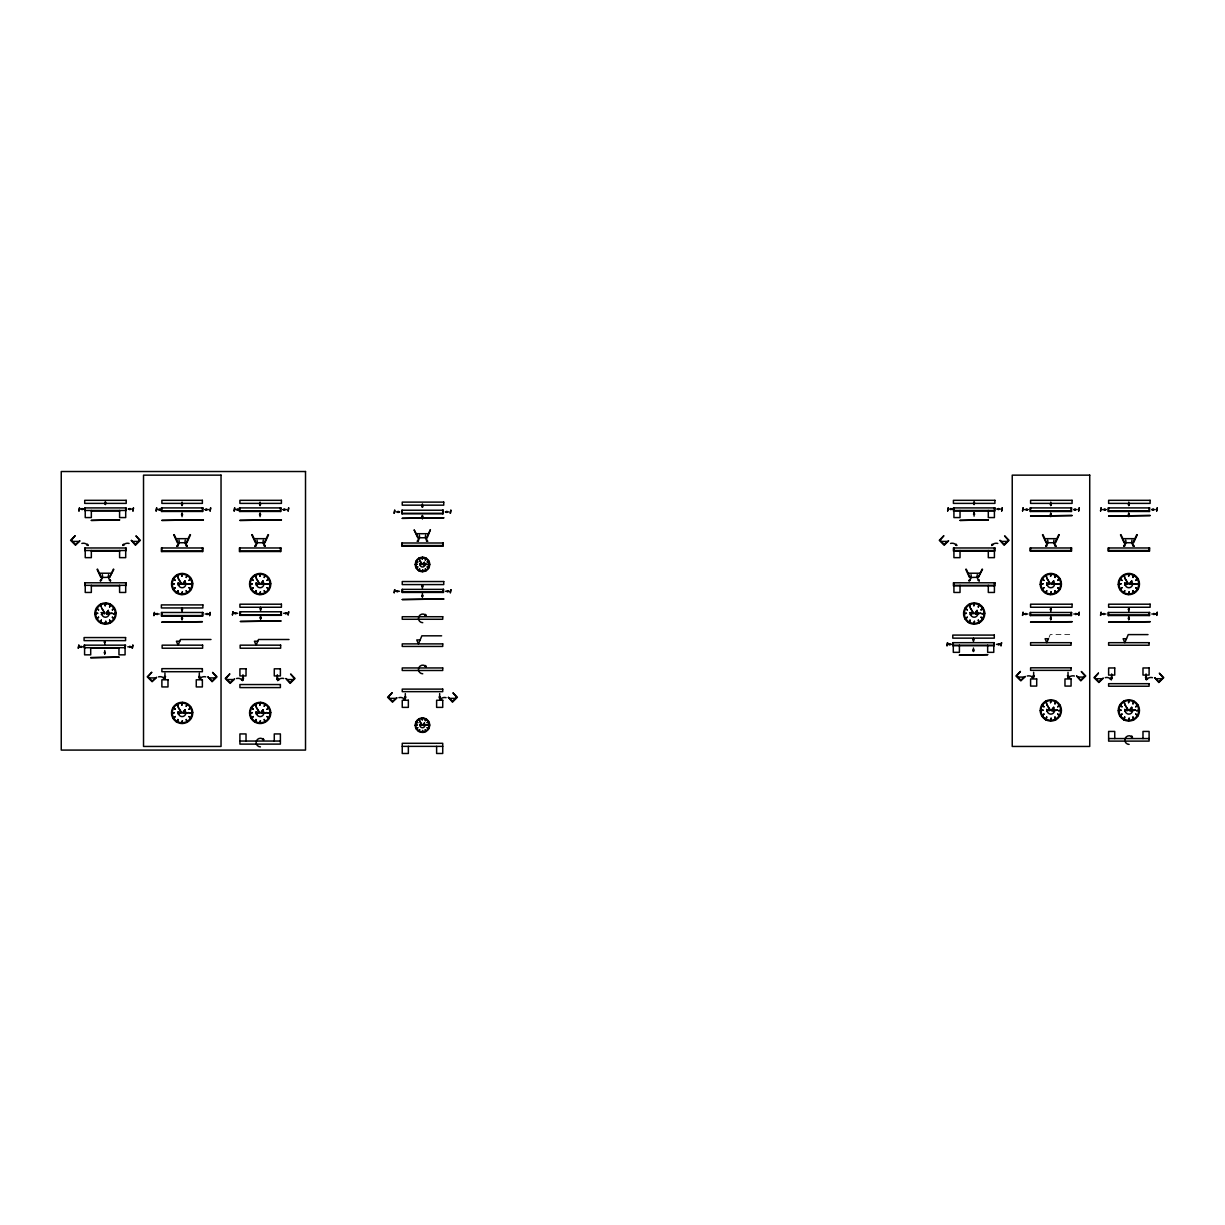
<?xml version="1.0" encoding="UTF-8"?>
<svg xmlns="http://www.w3.org/2000/svg" width="1225" height="1225" viewBox="0 0 1225 1225"><rect width="100%" height="100%" fill="white"/><g stroke="black" fill="none" stroke-linecap="round" stroke-linejoin="round"><path stroke-width="0.75" stroke-dasharray="5 3.75" d="M1049.059 637.352L1050.223 634.596L1069.976 634.596"/><path stroke-width="1.5" d="M129.084 543.425A5.926 5.926 0 0 0 122.944 545.416L123.342 544.237M205.739 676.858A5.926 5.926 0 0 0 199.614 678.849L200.012 677.67M283.771 678.512A5.926 5.926 0 0 0 277.631 680.503L278.029 679.324M446.099 697.668A5.926 5.926 0 0 0 439.959 699.659L440.372 698.48M997.793 543.425A5.926 5.926 0 0 0 991.653 545.416L992.051 544.237M1074.447 676.016A5.926 5.926 0 0 0 1068.307 678.007L1068.705 676.828M1152.48 677.67A5.926 5.926 0 0 0 1146.34 679.645L1146.738 678.466M101.522 580.405L100.343 580.803L100.787 579.609M178.192 545.86L177.012 546.258L177.457 545.064M256.209 545.86L255.03 546.258L255.474 545.064M418.552 540.883L417.373 541.282L417.817 540.087M970.231 580.405L969.052 580.803L969.496 579.609M1046.9 545.86L1045.721 546.258L1046.165 545.064M1124.918 545.86L1123.738 546.258L1124.182 545.064M104.799 502.939L105.381 504.47L105.978 502.939M104.171 642.436L104.753 640.905L105.335 642.436M104.171 652.389L104.753 653.92L105.335 652.389M181.468 503.996L182.05 505.512L182.632 503.996M181.468 514.791L182.05 513.26L182.632 514.791M181.468 609.667L182.05 608.151L182.632 609.667M181.468 618.15L182.05 619.682L182.632 618.15M164.364 676.476L164.946 677.992L165.528 676.476M259.486 503.996L260.083 505.512L260.665 503.996M259.486 514.791L260.083 513.26L260.665 514.791M198.726 676.476L199.308 677.992L199.905 676.476M260.006 608.978L260.588 607.447L261.17 608.978M260.006 617.446L260.588 618.977L261.17 617.446M242.382 678.114L242.963 679.645L243.561 678.114M276.758 678.114L277.34 679.645L277.922 678.114M421.829 505.772L422.411 507.303L422.993 505.772M421.829 517.103L422.411 515.572L422.993 517.103M421.829 586.637L422.411 585.106L422.993 586.637M421.829 595.457L422.411 596.988L422.993 595.457M404.725 696.918L405.307 698.449L405.888 696.918M439.086 696.918L439.668 698.449L440.265 696.918M973.507 502.939L974.089 504.47L974.671 502.939M973.507 514.27L974.089 512.754L974.671 514.27M972.864 639.955L973.462 638.424L974.043 639.955M972.864 649.908L973.462 651.44L974.043 649.908M1050.177 503.996L1050.759 505.512L1051.341 503.996M1050.177 514.791L1050.759 513.26L1051.341 514.791M1050.177 609.667L1050.759 608.151L1051.341 609.667M1050.177 618.15L1050.759 619.682L1051.341 618.15M1033.058 675.618L1033.655 677.149L1034.237 675.618M1128.194 503.996L1128.776 505.512L1129.373 503.996M1128.194 514.791L1128.776 513.26L1129.373 514.791M1067.434 675.618L1068.016 677.149L1068.598 675.618M1128.194 609.667L1128.776 608.151L1129.373 609.667M1128.194 618.15L1128.776 619.682L1129.373 618.15M1111.09 677.272L1111.672 678.788L1112.254 677.272M1145.452 677.272L1146.049 678.788L1146.631 677.272M178.13 645.024L180.488 639.496L210.991 639.496M256.163 645.024L258.521 639.496L289.008 639.496M97.081 569.38L100.833 577.496L109.637 577.281L113.374 569.166M113.848 569.38L109.637 577.281M190.043 534.621L186.307 542.736L177.947 542.736L174.21 534.621M186.767 542.951L190.503 534.835M268.076 534.621L264.324 542.736L255.979 542.736L252.243 534.621M264.784 542.951L268.535 534.835M427.127 537.974L430.404 529.644L426.667 537.76L418.307 537.76L414.111 529.858L417.847 537.974M965.79 569.38L969.526 577.496L978.346 577.281L982.082 569.166M982.542 569.38L978.346 577.281M1058.752 534.621L1055.016 542.736L1046.655 542.736L1042.919 534.621M1055.475 542.951L1059.212 534.835M1136.769 534.621L1133.033 542.736L1124.688 542.736L1120.936 534.621M1133.493 542.951L1137.244 534.835M101.292 614.506L101.767 613.541A3.69 3.69 0 0 0 106.713 617.017A3.69 3.69 0 0 0 108.321 611.183M177.962 584.999L178.437 584.049A3.69 3.69 0 0 0 183.383 587.525A3.69 3.69 0 0 0 184.975 581.691M177.962 713.884L178.437 712.919A3.69 3.69 0 0 0 183.383 716.395A3.69 3.69 0 0 0 184.975 710.561M255.979 584.999L256.454 584.049A3.69 3.69 0 0 0 261.4 587.525A3.69 3.69 0 0 0 263.007 581.691M255.979 713.884L256.454 712.919A3.69 3.69 0 0 0 261.4 716.395A3.69 3.69 0 0 0 263.007 710.561M419.654 564.71L419.991 564.051A2.542 2.542 0 0 0 423.146 566.899A2.542 2.542 0 0 0 424.447 562.842M419.624 725.43L419.945 724.787A2.542 2.542 0 0 0 423.115 727.635A2.542 2.542 0 0 0 424.417 723.577M970.001 614.506L970.476 613.541A3.69 3.69 0 0 0 975.422 617.017A3.69 3.69 0 0 0 977.014 611.183M1046.671 584.999L1047.13 584.049A3.69 3.69 0 0 0 1052.091 587.525A3.69 3.69 0 0 0 1053.684 581.691M1046.671 711.388L1047.13 710.439A3.69 3.69 0 0 0 1052.091 713.915A3.69 3.69 0 0 0 1053.684 708.081M1124.688 584.999L1125.162 584.049A3.69 3.69 0 0 0 1130.108 587.525A3.69 3.69 0 0 0 1131.716 581.691M1124.688 711.388L1125.162 710.439A3.69 3.69 0 0 0 1130.108 713.915A3.69 3.69 0 0 0 1131.716 708.081M81.983 509.661L83.514 509.079L81.983 508.498M129.957 509.661L128.426 509.079L129.957 508.498M159.219 510.182L160.735 509.585L159.219 509.003M206.627 510.182L205.096 509.585L206.627 509.003M237.237 510.182L238.768 509.585L237.237 509.003M284.644 510.182L283.113 509.585L284.644 509.003M398.002 512.494L399.518 511.912L398.002 511.315M157.275 614.582L155.759 614.001L157.275 613.419M81.279 647.428L79.748 646.831L81.279 646.249M446.972 512.494L445.456 511.912L446.972 511.315M206.979 614.582L208.51 614.001L206.979 613.419M129.682 647.428L131.198 646.831L129.682 646.249M235.812 613.893L234.281 613.296L235.812 612.714M285.517 613.893L287.033 613.296L285.517 612.714M397.635 591.874L396.119 591.292L397.635 590.71M447.339 591.905L448.871 591.308L447.339 590.726M950.692 509.661L952.223 509.079L950.692 508.498M998.666 509.661L997.135 509.079L998.666 508.498M1026.336 510.182L1027.867 509.585L1026.336 509.003M1075.32 510.182L1073.804 509.585L1075.32 509.003M1104.368 510.182L1105.899 509.585L1104.368 509.003M1153.353 510.182L1151.822 509.585L1153.353 509.003M1025.983 614.582L1024.452 614.001L1025.983 613.419M949.987 644.947L948.456 644.35L949.987 643.768M1075.688 614.582L1077.204 614.001L1075.688 613.419M998.375 644.947L999.906 644.35L998.375 643.768M1104.016 614.582L1102.485 614.001L1104.016 613.419M1153.705 614.582L1155.236 614.001L1153.705 613.419M122.944 545.416L124.138 544.972M199.614 678.849L200.808 678.405M277.631 680.503L278.825 680.059M439.959 699.659L441.168 699.215M991.653 545.416L992.847 544.972M1068.307 678.007L1069.517 677.563M1146.34 679.645L1147.534 679.201M80.1 509.079L83.514 509.079M128.426 509.079L131.841 509.079M948.808 509.079L952.223 509.079M997.135 509.079L1000.549 509.079M157.336 509.585L160.735 509.585M205.096 509.585L208.51 509.585M235.353 509.585L238.768 509.585M283.113 509.585L286.528 509.585M1024.452 509.585L1027.867 509.585M1073.804 509.585L1077.204 509.585M1102.485 509.585L1105.899 509.585M1151.822 509.585L1155.236 509.585M85.229 510.458L125.7 510.458M953.923 510.458L994.409 510.458M85.229 510.963L84.709 507.916L126.206 507.916L125.7 510.963M91.339 510.963L119.591 510.963M161.884 510.963L202.37 510.963M239.916 510.963L280.387 510.963M1030.592 510.963L1071.079 510.963M1108.625 510.963L1149.096 510.963M396.119 511.912L399.518 511.912M445.456 511.912L448.871 511.912M402.244 513.29L442.73 513.29M416.439 533.702L428.536 533.702M176.078 538.678L188.175 538.678M254.111 538.678L266.192 538.678M1044.787 538.678L1056.884 538.678M1122.804 538.678L1134.901 538.678M72.413 541.435L78.568 541.435M132.361 541.435L138.517 541.435M941.122 541.435L947.262 541.435M1001.07 541.435L1007.226 541.435M402.244 545.538L442.73 545.538M85.229 550.515L125.7 550.515M953.923 550.515L994.409 550.515M1030.592 550.515L1071.079 550.515M1108.625 550.515L1149.096 550.515M85.229 551.02L84.709 547.973L126.206 547.973L125.7 551.02M91.339 551.02L119.591 551.02M161.884 551.02L202.37 551.02M239.916 551.02L280.387 551.02M99.424 573.223L111.506 573.223M968.118 573.223L980.214 573.223M85.229 585.336L125.7 585.336M953.923 585.336L994.409 585.336M85.229 585.841L84.709 582.794L126.206 582.794L125.7 585.841M91.339 585.841L119.591 585.841M396.119 591.292L399.518 591.292M445.456 591.308L448.871 591.308M402.535 591.92L443.021 591.92M234.281 613.296L237.696 613.296M283.633 613.296L287.033 613.296M155.759 614.001L159.158 614.001M205.096 614.001L208.51 614.001M1024.452 614.001L1027.867 614.001M1073.804 614.001L1077.204 614.001M1102.485 614.001L1105.899 614.001M1151.822 614.001L1155.236 614.001M240.422 614.843L280.908 614.843M1030.592 615.027L1071.079 615.027M1108.625 615.027L1149.096 615.027M161.884 615.547L202.37 615.547M1148.009 634.596L1128.24 634.596L1124.81 642.681L1123.126 638.73L1126.495 638.73M441.628 635.821L421.875 635.821L418.445 643.891L416.76 639.94L420.114 639.94M179.753 641.211L176.4 641.211L178.084 645.162M257.786 641.211L254.417 641.211L256.102 645.162M948.456 644.35L951.871 644.35M996.492 644.35L999.906 644.35M953.295 645.223L993.766 645.223M79.748 646.831L83.162 646.831M127.783 646.831L131.198 646.831M84.586 647.703L125.073 647.703M84.586 648.209L84.081 645.162L125.578 645.162L125.073 648.209M90.696 648.209L118.963 648.209M1017.776 677.073L1023.932 677.073M1077.74 677.073L1083.895 677.073M149.067 677.93L155.223 677.93M209.031 677.93L215.187 677.93M1095.808 678.727L1101.964 678.727M1155.757 678.727L1161.912 678.727M227.1 679.569L233.255 679.569M287.048 679.569L293.204 679.569M389.428 698.372L395.583 698.372M449.391 698.372L455.547 698.372M1108.625 738.568L1149.096 738.568M239.916 741.048L280.387 741.048M402.244 746.362L442.73 746.362M1131.18 736.914L1132.421 737.251L1131.915 736.118M424.815 615.195L426.055 615.532L425.55 614.399M424.815 666.293L426.055 666.63L425.55 665.497M262.487 739.395L263.712 739.732L263.207 738.598M1132.773 545.86L1133.952 546.258A5.926 5.926 0 0 1 1131.961 540.118M1054.756 545.86L1055.935 546.258A5.926 5.926 0 0 1 1053.944 540.118M978.086 580.405L979.265 580.803A5.926 5.926 0 0 1 977.274 574.663M426.407 540.883L427.586 541.282A5.926 5.926 0 0 1 425.596 535.141M264.064 545.86L265.243 546.258A5.926 5.926 0 0 1 263.268 540.118M186.047 545.86L187.226 546.258A5.926 5.926 0 0 1 185.235 540.118M109.377 580.405L110.556 580.803A5.926 5.926 0 0 1 108.566 574.663M955.485 544.972L956.694 545.416L956.296 544.237M1110.187 679.201L1111.381 679.645L1110.983 678.466M1032.154 677.563L1033.349 678.007L1032.951 676.828M86.791 544.972L87.986 545.416L87.588 544.237M403.806 699.215L405.016 699.659L404.602 698.48M241.478 680.059L242.672 680.503L242.274 679.324M163.446 678.405L164.655 678.849L164.257 677.67M1120.477 534.835L1124.213 542.951M1125.162 584.049L1125.622 585.045M1125.162 710.439L1125.622 711.434M1042.46 534.835L1046.196 542.951M1047.13 584.049L1047.589 585.045M1047.13 710.439L1047.589 711.434M966.249 569.166L969.986 577.281M970.476 613.541L970.935 614.537M251.768 534.835L255.52 542.951M256.454 584.049L256.913 585.045M256.454 712.919L256.913 713.915M173.751 534.835L177.487 542.951M178.437 584.049L178.896 585.045M178.437 712.919L178.896 713.915M97.541 569.166L101.292 577.281M101.767 613.541L102.226 614.537M1133.508 545.064L1133.952 546.258M1055.491 545.064L1055.935 546.258M978.821 579.609L979.265 580.803M427.142 540.087L427.586 541.282M264.799 545.064L265.243 546.258M186.782 545.064L187.226 546.258M110.112 579.609L110.556 580.803M1149.096 507.916L1149.096 511.468M1149.096 547.973L1149.096 551.02M1149.096 612.485L1149.096 615.547M1146.049 673.934L1146.049 678.788M1142.986 738.568L1142.986 731.432L1149.096 731.432L1149.096 741.11L1108.625 741.11L1108.625 731.432L1114.735 731.432L1114.735 738.568M1128.776 502.112L1128.776 505.512M1128.776 513.26L1128.776 516.674M1128.776 608.151L1128.776 611.551M1128.776 616.267L1128.776 619.682M1111.672 673.934L1111.672 678.788M1108.625 507.916L1108.625 511.468M1108.625 547.973L1108.625 551.02M1108.625 612.485L1108.625 615.547M1071.079 507.916L1071.079 511.468M1071.079 547.973L1071.079 551.02M1071.079 612.485L1071.079 615.547M1068.016 672.28L1068.016 677.149M1050.759 502.112L1050.759 505.512M1050.759 513.26L1050.759 516.674M1050.759 608.151L1050.759 611.551M1050.759 616.267L1050.759 619.682M1033.655 672.28L1033.655 677.149M1030.592 507.916L1030.592 511.468M1030.592 547.973L1030.592 551.02M1030.592 612.485L1030.592 615.547M994.409 507.916L994.409 517.578L988.299 517.578L988.299 510.458M994.409 547.973L994.409 557.651L988.299 557.651L988.299 550.515M994.409 582.794L994.409 592.456L988.299 592.456L988.299 585.336M993.766 642.681L993.766 652.343L987.656 652.343L987.656 645.223M974.089 501.056L974.089 504.47M974.089 512.754L974.089 516.154M973.462 638.424L973.462 641.839M973.462 648.025L973.462 651.44M960.033 510.458L960.033 517.578L953.923 517.578L953.923 507.916M960.033 550.515L960.033 557.651L953.923 557.651L953.923 547.973M960.033 585.336L960.033 592.456L953.923 592.456L953.923 582.794M959.405 645.223L959.405 652.343L953.295 652.343L953.295 642.681M443.021 589.378L443.021 592.441M442.73 510.228L442.73 513.796M442.73 542.997L442.73 546.044M439.668 693.58L439.668 698.449M436.621 746.362L436.621 753.482L442.73 753.482L442.73 743.299L402.244 743.299L402.244 753.482L408.354 753.482L408.354 746.362M422.411 503.888L422.411 507.303M422.411 515.572L422.411 518.987M422.411 585.106L422.411 588.521M422.411 593.574L422.411 596.988M405.307 693.58L405.307 698.449M402.535 589.378L402.535 592.441M402.244 510.228L402.244 513.796M402.244 542.997L402.244 546.044M280.908 611.78L280.908 615.348M280.387 507.916L280.387 511.468M280.387 547.973L280.387 551.541M277.34 674.776L277.34 679.645M274.278 741.048L274.278 733.928L280.387 733.928L280.387 744.111L239.916 744.111L239.916 733.928L246.026 733.928L246.026 741.048M260.588 607.447L260.588 610.862M260.588 615.562L260.588 618.977M260.083 502.112L260.083 505.512M260.083 513.26L260.083 516.674M242.963 674.776L242.963 679.645M240.422 611.78L240.422 615.348M239.916 507.916L239.916 511.468M239.916 547.973L239.916 551.541M202.37 507.916L202.37 511.468M202.37 547.973L202.37 551.541M202.37 612.485L202.37 616.053M199.308 673.138L199.308 677.992M182.05 502.112L182.05 505.512M182.05 513.26L182.05 516.674M182.05 608.151L182.05 611.551M182.05 616.267L182.05 619.682M164.946 673.138L164.946 677.992M161.884 507.916L161.884 511.468M161.884 547.973L161.884 551.541M161.884 612.485L161.884 616.053M125.7 507.916L125.7 517.578L119.591 517.578L119.591 510.458M125.7 547.973L125.7 557.651L119.591 557.651L119.591 550.515M125.7 582.794L125.7 592.456L119.591 592.456L119.591 585.336M125.073 645.162L125.073 654.839L118.963 654.839L118.963 647.703M105.381 501.056L105.381 504.47M104.753 640.905L104.753 644.319M104.753 650.506L104.753 653.92M91.339 510.458L91.339 517.578L85.229 517.578L85.229 507.916M91.339 550.515L91.339 557.651L85.229 557.651L85.229 547.973M91.339 585.336L91.339 592.456L85.229 592.456L85.229 582.794M90.696 647.703L90.696 654.839L84.586 654.839L84.586 645.162M236.532 678.512A5.926 5.926 0 0 1 242.672 680.503M158.515 676.858A5.926 5.926 0 0 1 164.655 678.849M260.42 746.882A4.318 4.318 0 0 1 256.53 740.757A4.318 4.318 0 0 1 263.712 739.732M257.02 540.118A5.926 5.926 0 0 1 255.03 546.258M178.988 540.118A5.926 5.926 0 0 1 177.012 546.258M971.027 574.663A5.926 5.926 0 0 1 969.052 580.803M950.554 543.425A5.926 5.926 0 0 1 956.694 545.416M1027.224 676.016A5.926 5.926 0 0 1 1033.349 678.007M1047.697 540.118A5.926 5.926 0 0 1 1045.721 546.258M1129.113 744.402A4.318 4.318 0 0 1 1125.239 738.262A4.318 4.318 0 0 1 1132.421 737.251M1105.241 677.67A5.926 5.926 0 0 1 1111.381 679.645M1125.729 540.118A5.926 5.926 0 0 1 1123.738 546.258M81.845 543.425A5.926 5.926 0 0 1 87.986 545.416M102.333 574.663A5.926 5.926 0 0 1 100.343 580.803M398.875 697.668A5.926 5.926 0 0 1 405.016 699.659M422.748 673.781A4.318 4.318 0 0 1 418.873 667.64A4.318 4.318 0 0 1 426.055 666.63M422.748 622.683A4.318 4.318 0 0 1 418.873 616.543A4.318 4.318 0 0 1 426.055 615.532M419.348 535.141A5.926 5.926 0 0 1 417.373 541.282M101.307 612.592L104.416 613.664L101.307 612.592M177.977 583.1L181.07 584.157L177.977 583.1M177.977 711.97L181.07 713.042L177.977 711.97M255.994 583.1L259.103 584.157L255.994 583.1M255.994 711.97L259.103 713.042L255.994 711.97M419.639 563.806C426.713 567.481 415.045 555.093 421.921 564.021L419.639 563.806M419.608 724.526L421.737 725.261L419.608 724.526M970.016 612.592L973.109 613.664L970.016 612.592M1046.686 583.1L1049.779 584.157L1046.686 583.1M1046.686 709.489L1049.779 710.546L1046.686 709.489M1124.703 583.1L1127.812 584.157L1124.703 583.1M1124.703 709.489L1127.812 710.546L1124.703 709.489M1048.462 638.73L1046.793 642.681L1045.109 638.73L1048.462 638.73M96.561 608.09L98.582 609.897L96.561 608.09M101.323 620.141L100.481 622.713L101.323 620.141M110.434 604.369L109.592 606.942L110.434 604.369M112.348 617.201L114.354 619.008L112.348 617.201M173.23 578.583L175.252 580.405L173.23 578.583M177.992 590.649L177.15 593.222L177.992 590.649M187.103 574.877L186.261 577.45L187.103 574.877M189.002 587.694L191.023 589.501L189.002 587.694M173.23 707.468L175.252 709.275L173.23 707.468M251.263 578.583L253.269 580.405L251.263 578.583M177.992 719.519L177.15 722.092L177.992 719.519M187.103 703.747L186.261 706.32L187.103 703.747M256.025 590.649L255.183 593.222L256.025 590.649M265.136 574.877L264.278 577.45L265.136 574.877M189.002 716.579L191.023 718.386L189.002 716.579M267.035 587.694L269.056 589.501L267.035 587.694M251.263 707.468L253.269 709.275L251.263 707.468M256.025 719.519L255.183 722.092L256.025 719.519M265.136 703.747L264.278 706.32L265.136 703.747M267.035 716.579L269.056 718.386L267.035 716.579M416.393 560.713L417.771 561.953L416.393 560.713M419.654 568.982L419.072 570.743L419.654 568.982M425.902 558.156L425.32 559.932L425.902 558.156M427.203 566.961L428.582 568.201L427.203 566.961M416.362 721.433L417.74 722.673L416.362 721.433M419.624 729.702L419.042 731.478L419.624 729.702M425.871 718.891L425.289 720.652L425.871 718.891M427.173 727.681L428.551 728.921L427.173 727.681M965.269 608.09L967.291 609.897L965.269 608.09M970.032 620.141L969.189 622.713L970.032 620.141M979.143 604.369L978.3 606.942L979.143 604.369M981.041 617.201L983.062 619.008L981.041 617.201M1041.939 578.583L1043.96 580.405L1041.939 578.583M1046.701 590.649L1045.859 593.222L1046.701 590.649M1055.812 574.877L1054.97 577.45L1055.812 574.877M1057.711 587.694L1059.732 589.501L1057.711 587.694M1041.939 704.987L1043.96 706.794L1041.939 704.987M1119.956 578.583L1121.977 580.405L1119.956 578.583M1046.701 717.038L1045.859 719.611L1046.701 717.038M1055.812 701.267L1054.97 703.839L1055.812 701.267M1124.718 590.649L1123.876 593.222L1124.718 590.649M1133.829 574.877L1132.987 577.45L1133.829 574.877M1057.711 714.083L1059.732 715.89L1057.711 714.083M1135.743 587.694L1137.749 589.501L1135.743 587.694M1119.956 704.987L1121.977 706.794L1119.956 704.987M1124.718 717.038L1123.876 719.611L1124.718 717.038M1133.829 701.267L1132.987 703.839L1133.829 701.267M1135.743 714.083L1137.749 715.89L1135.743 714.083M75.016 535.876L70.575 540.317L75.491 545.232L79.931 540.792L75.491 544.513L71.295 540.317L75.016 535.876M131.351 540.424L135.439 545.232L140.354 540.317L135.914 535.876L139.635 540.317L135.439 544.513L131.351 540.424M151.686 672.372L147.23 676.812L152.145 681.728L156.601 677.287L152.145 681.008L147.949 676.812L151.686 672.372M208.02 676.92L212.109 681.728L217.024 676.812L212.568 672.372L216.304 676.812L212.109 681.008L208.02 676.92M229.703 674.01L225.262 678.466L230.177 683.366L234.618 678.926L230.177 682.647L225.982 678.466L229.703 674.01M286.038 678.573L290.126 683.366L295.041 678.466L290.601 674.01L294.322 678.466L290.126 682.647L286.038 678.573M392.046 692.814L387.59 697.255L392.505 702.17L396.961 697.729L392.505 701.45L388.31 697.255L392.046 692.814M448.381 697.362L452.469 702.17L457.384 697.255L452.928 692.814L456.665 697.255L452.469 701.45L448.381 697.362M943.725 535.876L939.284 540.317L944.184 545.232L948.64 540.792L944.184 544.513L940.004 540.317L943.725 535.876M1000.059 540.424L1004.148 545.232L1009.063 540.317L1004.607 535.876L1008.343 540.317L1004.148 544.513L1000.059 540.424M1020.394 671.514L1015.938 675.955L1020.854 680.87L1025.31 676.43L1020.854 680.151L1016.658 675.955L1020.394 671.514M1076.729 676.062L1080.818 680.87L1085.733 675.955L1081.277 671.514L1085.013 675.955L1080.818 680.151L1076.729 676.062M1098.412 673.168L1093.971 677.609L1098.886 682.524L1103.327 678.083L1098.886 681.804L1094.691 677.609L1098.412 673.168M1154.746 677.716L1158.835 682.524L1163.75 677.609L1159.309 673.168L1163.03 677.609L1158.835 681.804L1154.746 677.716M108.336 610.402L106.391 613.036L108.336 610.402M185.006 580.91L183.061 583.544L185.006 580.91M263.023 580.91L261.078 583.544L263.023 580.91M185.006 709.78L183.061 712.414L185.006 709.78M263.023 709.78L261.078 712.414L263.023 709.78M424.462 562.306L423.13 564.112L424.462 562.306M424.432 723.026L423.1 724.832L424.432 723.026M977.045 610.402L975.1 613.036L977.045 610.402M1053.714 580.91L1051.77 583.544L1053.714 580.91M1131.732 580.91L1129.787 583.544L1131.732 580.91M1053.714 707.3L1051.77 709.933L1053.714 707.3M1131.732 707.3L1129.787 709.933L1131.732 707.3M101.644 608.013L104.63 612.913L101.644 608.013M178.299 578.522L181.3 583.422L178.299 578.522M256.331 578.522L259.333 583.422L256.331 578.522M178.299 707.392L181.3 712.292L178.299 707.392M256.331 707.392L259.333 712.292L256.331 707.392M419.838 721.387L421.89 724.756L419.838 721.387M970.338 608.013L973.339 612.913L970.338 608.013M1047.007 578.522L1050.009 583.422L1047.007 578.522M1125.025 578.522L1128.026 583.422L1125.025 578.522M1047.007 704.911L1050.009 709.811L1047.007 704.911M1125.025 704.911L1128.026 709.811L1125.025 704.911M100.481 604.369L101.323 606.942L100.481 604.369M98.582 617.201L96.561 619.008L98.582 617.201M114.354 608.09L112.348 609.897L114.354 608.09M177.15 574.877L177.992 577.45L177.15 574.877M109.592 620.141L110.434 622.713L109.592 620.141M175.252 587.694L173.23 589.501L175.252 587.694M191.023 578.583L189.002 580.405L191.023 578.583M186.261 590.649L187.103 593.222L186.261 590.649M255.183 574.877L256.025 577.45L255.183 574.877M253.269 587.694L251.263 589.501L253.269 587.694M269.056 578.583L267.035 580.405L269.056 578.583M264.278 590.649L265.136 593.222L264.278 590.649M419.072 558.156L419.654 559.932L419.072 558.156M177.15 703.747L177.992 706.32L177.15 703.747M417.771 566.961L416.393 568.201L417.771 566.961M428.582 560.713L427.203 561.953L428.582 560.713M425.32 568.982L425.902 570.743L425.32 568.982M175.252 716.579L173.23 718.386L175.252 716.579M191.023 707.468L189.002 709.275L191.023 707.468M186.261 719.519L187.103 722.092L186.261 719.519M255.183 703.747L256.025 706.32L255.183 703.747M253.269 716.579L251.263 718.386L253.269 716.579M269.056 707.468L267.035 709.275L269.056 707.468M264.278 719.519L265.136 722.092L264.278 719.519M419.042 718.891L419.624 720.652L419.042 718.891M417.74 727.681L416.362 728.921L417.74 727.681M428.551 721.433L427.173 722.673L428.551 721.433M425.289 729.702L425.871 731.478L425.289 729.702M969.189 604.369L970.032 606.942L969.189 604.369M967.291 617.201L965.269 619.008L967.291 617.201M983.062 608.09L981.041 609.897L983.062 608.09M1045.859 574.877L1046.701 577.45L1045.859 574.877M978.3 620.141L979.143 622.713L978.3 620.141M1043.96 587.694L1041.939 589.501L1043.96 587.694M1059.732 578.583L1057.711 580.405L1059.732 578.583M1054.97 590.649L1055.812 593.222L1054.97 590.649M1123.876 574.877L1124.718 577.45L1123.876 574.877M1121.977 587.694L1119.956 589.501L1121.977 587.694M1137.749 578.583L1135.743 580.405L1137.749 578.583M1132.987 590.649L1133.829 593.222L1132.987 590.649M1045.859 701.267L1046.701 703.839L1045.859 701.267M1043.96 714.083L1041.939 715.89L1043.96 714.083M1059.732 704.987L1057.711 706.794L1059.732 704.987M1054.97 717.038L1055.812 719.611L1054.97 717.038M1123.876 701.267L1124.718 703.839L1123.876 701.267M1121.977 714.083L1119.956 715.89L1121.977 714.083M1137.749 704.987L1135.743 706.794L1137.749 704.987M1132.987 717.038L1133.829 719.611L1132.987 717.038M305.515 471.518L61.25 471.518L61.25 750.083L305.515 750.083L305.515 471.518M221.036 475.147L143.524 475.147L143.524 746.454L221.036 746.454L221.036 475.147M1089.729 475.147L1012.233 475.147L1012.233 746.454L1089.729 746.454L1089.729 475.147M126.206 500.321L84.709 500.321L84.709 503.383L126.206 503.383L126.206 500.321M202.37 500.321L161.884 500.321L161.884 503.383L202.37 503.383L202.37 500.321M281.413 500.321L239.916 500.321L239.916 503.383L281.413 503.383L281.413 500.321M994.914 500.321L953.418 500.321L953.418 503.383L994.914 503.383L994.914 500.321M1072.089 500.321L1030.592 500.321L1030.592 503.383L1072.089 503.383L1072.089 500.321M1150.122 500.321L1108.625 500.321L1108.625 503.383L1150.122 503.383L1150.122 500.321M443.741 502.112L402.244 502.112L402.244 505.159L443.741 505.159L443.741 502.112M79.472 507.916L78.967 510.963L79.472 507.916M133.464 507.916L132.958 510.963L133.464 507.916M156.647 507.916L156.142 510.963L156.647 507.916M202.875 507.916L161.378 507.916L161.378 511.468L202.875 511.453L202.875 507.916M210.639 507.916L210.133 510.963L210.639 507.916M234.664 507.916L234.159 510.963L234.664 507.916M280.908 507.916L239.411 507.916L239.411 511.468L280.908 511.453L280.908 507.916M288.671 507.916L288.151 510.963L288.671 507.916M948.181 507.916L947.66 510.963L948.181 507.916M994.914 507.916L953.418 507.916L953.418 510.963L994.914 510.963L994.914 507.916M1002.173 507.916L1001.667 510.963L1002.173 507.916M1023.059 507.916L1022.553 510.963L1023.059 507.916M1071.584 507.916L1030.087 507.916L1030.087 511.468L1071.584 511.468L1071.584 507.916M1079.194 507.916L1078.689 510.963L1079.194 507.916M1101.076 507.916L1100.571 510.963L1101.076 507.916M1149.601 507.916L1108.104 507.916L1108.104 511.468L1149.601 511.468L1149.601 507.916M1157.227 507.916L1156.706 510.963L1157.227 507.916M394.71 510.228L394.205 513.29L394.71 510.228M443.236 510.228L401.739 510.228L401.739 513.796L443.236 513.796L443.236 510.228M450.846 510.228L450.341 513.29L450.846 510.228M1072.089 515.526L1030.592 516.031L1072.089 515.526M1150.122 515.526L1108.625 516.031L1150.122 515.526M443.741 517.838L402.244 518.343L443.741 517.838M119.591 519.905L91.339 520.411L119.591 519.905M203.381 519.905L161.884 520.411L203.381 519.905M281.413 519.905L239.916 520.411L281.413 519.905M988.299 519.905L960.033 520.411L988.299 519.905M443.236 542.997L401.739 542.997L401.739 546.044L443.236 546.044L443.236 542.997M202.875 547.973L161.378 547.973L161.378 551.541L202.875 551.51L202.875 547.973M280.908 547.973L239.411 547.973L239.411 551.541L280.908 551.51L280.908 547.973M994.914 547.973L953.418 547.973L953.418 551.02L994.914 551.02L994.914 547.973M1071.584 547.973L1030.087 547.973L1030.087 551.02L1071.584 551.02L1071.584 547.973M1149.601 547.973L1108.104 547.973L1108.104 551.02L1149.601 551.02L1149.601 547.973M422.686 557.298L422.303 559.121L422.686 557.298M417.158 564.266L415.336 564.648L417.158 564.266M427.096 564.266L423.176 564.648L427.096 564.266M429.638 564.266L427.831 564.648L429.638 564.266M422.686 569.793L422.303 571.616L422.686 569.793M182.403 573.606L181.851 576.271L182.403 573.606M260.435 573.606L259.868 576.271L260.435 573.606M1051.111 573.606L1050.56 576.271L1051.111 573.606M1129.144 573.606L1128.577 576.271L1129.144 573.606M443.741 581.538L402.244 581.538L402.244 584.585L443.741 584.585L443.741 581.538M994.914 582.794L953.418 582.794L953.418 585.841L994.914 585.841L994.914 582.794M174.348 583.774L171.699 584.325L174.348 583.774M188.849 583.774L183.137 584.325L188.849 583.774M192.57 583.774L189.906 584.325L192.57 583.774M252.365 583.774L249.716 584.325L252.365 583.774M266.866 583.774L261.155 584.325L266.866 583.774M270.587 583.774L267.938 584.325L270.587 583.774M1043.057 583.774L1040.393 584.325L1043.057 583.774M1057.558 583.774L1051.831 584.325L1057.558 583.774M1061.263 583.774L1058.614 584.325L1061.263 583.774M1121.074 583.774L1118.425 584.325L1121.074 583.774M1135.575 583.774L1129.863 584.325L1135.575 583.774M1139.296 583.774L1136.647 584.325L1139.296 583.774M443.527 589.378L402.03 589.378L402.03 592.441L443.527 592.441L443.527 589.378M394.71 589.654L394.205 592.716L394.71 589.654M450.846 589.654L450.341 592.716L450.846 589.654M182.403 591.828L181.851 594.477L182.403 591.828M260.435 591.828L259.868 594.477L260.435 591.828M1051.111 591.828L1050.56 594.477L1051.111 591.828M1129.144 591.828L1128.577 594.477L1129.144 591.828M443.741 599.025L402.244 599.53L443.741 599.025M105.748 603.113L105.182 605.763L105.748 603.113M974.442 603.113L973.89 605.763L974.442 603.113M281.413 604.201L239.916 604.201L239.916 607.248L281.413 607.248L281.413 604.201M1072.089 604.201L1030.592 604.201L1030.592 607.248L1072.089 607.248L1072.089 604.201M1150.122 604.201L1108.625 604.201L1108.625 607.248L1150.122 607.248L1150.122 604.201M202.875 604.905L161.378 604.905L161.378 607.952L202.875 607.952L202.875 604.905M232.949 611.78L232.444 614.843L232.949 611.78M281.413 611.78L239.916 611.78L239.916 615.348L281.413 615.317L281.413 611.78M288.671 611.78L288.151 614.843L288.671 611.78M1023.059 612.316L1022.553 615.379L1023.059 612.316M1079.194 612.316L1078.689 615.379L1079.194 612.316M1101.076 612.316L1100.571 615.379L1101.076 612.316M1157.227 612.316L1156.706 615.379L1157.227 612.316M154.427 612.485L153.921 615.547L154.427 612.485M202.875 612.485L161.378 612.485L161.378 616.053L202.875 616.022L202.875 612.485M210.133 612.485L209.628 615.547L210.133 612.485M1071.584 612.485L1030.087 612.485L1030.087 615.547L1071.584 615.547L1071.584 612.485M1149.601 612.485L1108.104 612.485L1108.104 615.547L1149.601 615.547L1149.601 612.485M97.678 613.266L95.029 613.817L97.678 613.266M112.179 613.266L106.468 613.817L112.179 613.266M115.9 613.266L113.251 613.817L115.9 613.266M966.387 613.266L963.738 613.817L966.387 613.266M980.888 613.266L975.177 613.817L980.888 613.266M984.609 613.266L981.945 613.817L984.609 613.266M442.73 616.726L402.244 616.726L402.244 619.268L442.73 619.268L442.73 616.726M280.908 620.983L240.422 621.488L280.908 620.983M105.748 621.32L105.182 623.984L105.748 621.32M974.442 621.32L973.89 623.984L974.442 621.32M202.37 621.672L161.884 622.193L202.37 621.672M1072.089 621.688L1030.592 622.193L1072.089 621.688M1150.122 621.688L1108.625 622.193L1150.122 621.688M994.287 635.086L952.79 635.086L952.79 638.148L994.287 638.148L994.287 635.086M125.578 637.567L84.081 637.567L84.081 640.629L125.578 640.629L125.578 637.567M947.537 642.681L947.032 645.728L947.537 642.681M994.287 642.681L952.79 642.681L952.79 645.728L994.287 645.728L994.287 642.681M1001.529 642.681L1001.024 645.728L1001.529 642.681M1071.079 642.681L1030.592 642.681L1030.592 645.223L1071.079 645.223L1071.079 642.681M1149.096 642.681L1108.625 642.681L1108.625 645.223L1149.096 645.223L1149.096 642.681M442.73 643.891L402.244 643.891L402.244 646.433L442.73 646.433L442.73 643.891M78.829 645.162L78.323 648.209L78.829 645.162M132.836 645.162L132.315 648.209L132.836 645.162M202.63 645.162L162.144 645.162L162.144 648.209L202.63 648.209L202.63 645.162M280.647 645.162L240.161 645.162L240.161 648.209L280.647 648.209L280.647 645.162M987.656 654.671L959.405 655.176L987.656 654.671M118.963 657.151L90.696 657.657L118.963 657.151M442.73 667.947L402.244 667.947L402.244 670.488L442.73 670.488L442.73 667.947M1071.079 667.809L1030.592 667.809L1030.592 670.351L1071.079 670.351L1071.079 667.809M1114.735 667.962L1108.625 667.962L1108.625 675.082L1114.735 675.082L1114.735 667.962M1149.096 667.962L1142.986 667.962L1142.986 675.082L1149.096 675.082L1149.096 667.962M202.37 668.651L161.884 668.651L161.884 671.713L202.37 671.713L202.37 668.651M246.026 668.804L239.916 668.804L239.916 675.94L246.026 675.94L246.026 668.804M280.387 668.804L274.278 668.804L274.278 675.94L280.387 675.94L280.387 668.804M1036.702 678.956L1030.592 678.956L1030.592 686.077L1036.702 686.077L1036.702 678.956M1071.079 678.956L1064.969 678.956L1064.969 686.077L1071.079 686.077L1071.079 678.956M167.993 679.798L161.884 679.798L161.884 686.934L167.993 686.934L167.993 679.798M202.37 679.798L196.26 679.798L196.26 686.934L202.37 686.934L202.37 679.798M1149.096 683.688L1108.625 683.688L1108.625 686.23L1149.096 686.23L1149.096 683.688M280.387 684.545L239.916 684.545L239.916 687.593L280.387 687.593L280.387 684.545M442.73 689.108L402.244 689.108L402.244 691.65L442.73 691.65L442.73 689.108M1051.111 700.011L1050.56 702.66L1051.111 700.011M1129.144 700.011L1128.577 702.66L1129.144 700.011M408.354 700.256L402.244 700.256L402.244 707.376L408.354 707.376L408.354 700.256M442.73 700.256L436.621 700.256L436.621 707.376L442.73 707.376L442.73 700.256M182.403 702.492L181.851 705.141L182.403 702.492M260.435 702.492L259.868 705.141L260.435 702.492M1043.057 710.163L1040.393 710.714L1043.057 710.163M1057.558 710.163L1051.831 710.714L1057.558 710.163M1061.263 710.163L1058.614 710.714L1061.263 710.163M1121.074 710.163L1118.425 710.714L1121.074 710.163M1135.575 710.163L1129.863 710.714L1135.575 710.163M1139.296 710.163L1136.647 710.714L1139.296 710.163M174.348 712.644L171.699 713.195L174.348 712.644M188.849 712.644L183.137 713.195L188.849 712.644M192.57 712.644L189.906 713.195L192.57 712.644M252.365 712.644L249.716 713.195L252.365 712.644M266.866 712.644L261.155 713.195L266.866 712.644M270.587 712.644L267.938 713.195L270.587 712.644M422.64 718.034L422.257 719.841L422.64 718.034M1051.111 718.218L1050.56 720.867L1051.111 718.218M1129.144 718.218L1128.577 720.867L1129.144 718.218M182.403 720.698L181.851 723.362L182.403 720.698M260.435 720.698L259.868 723.362L260.435 720.698M417.112 724.986L415.306 725.368L417.112 724.986M427.066 724.986L423.146 725.368L427.066 724.986M429.608 724.986L427.785 725.368L429.608 724.986M422.64 730.513L422.257 732.336L422.64 730.513M254.846 722.122A10.627 10.627 0 0 0 270.771 712.919A10.627 10.627 0 0 0 254.846 703.732A10.627 10.627 0 0 0 254.846 722.122M254.616 721.096A9.877 9.877 0 0 0 270.005 713.624A9.877 9.877 0 0 0 255.841 704.038A9.877 9.877 0 0 0 254.616 721.096M177.196 721.479A9.877 9.877 0 0 0 192.003 712.919A9.877 9.877 0 0 0 177.196 704.375A9.877 9.877 0 0 0 177.196 721.479M176.17 721.709A10.627 10.627 0 0 0 192.723 713.685A10.627 10.627 0 0 0 177.487 703.364A10.627 10.627 0 0 0 176.17 721.709M254.616 592.226A9.877 9.877 0 0 0 270.005 584.754A9.877 9.877 0 0 0 255.841 575.168A9.877 9.877 0 0 0 254.616 592.226M254.846 593.252A10.627 10.627 0 0 0 270.771 584.049A10.627 10.627 0 0 0 254.846 574.847A10.627 10.627 0 0 0 254.846 593.252M176.17 592.839A10.627 10.627 0 0 0 192.723 584.8A10.627 10.627 0 0 0 177.487 574.494A10.627 10.627 0 0 0 176.17 592.839M176.599 592.226A9.877 9.877 0 0 0 191.973 584.754A9.877 9.877 0 0 0 177.809 575.168A9.877 9.877 0 0 0 176.599 592.226M99.516 622.331A10.627 10.627 0 0 0 116.053 614.307A10.627 10.627 0 0 0 100.818 603.986A10.627 10.627 0 0 0 99.516 622.331M100.527 622.101A9.877 9.877 0 0 0 115.334 613.541A9.877 9.877 0 0 0 100.527 604.997A9.877 9.877 0 0 0 100.527 622.101M969.235 622.101A9.877 9.877 0 0 0 984.043 613.541A9.877 9.877 0 0 0 969.235 604.997A9.877 9.877 0 0 0 969.235 622.101M968.209 622.331A10.627 10.627 0 0 0 984.762 614.307A10.627 10.627 0 0 0 969.526 603.986A10.627 10.627 0 0 0 968.209 622.331M1045.89 592.609A9.877 9.877 0 0 0 1060.712 584.049A9.877 9.877 0 0 0 1045.89 575.49A9.877 9.877 0 0 0 1045.89 592.609M1045.522 593.252A10.627 10.627 0 0 0 1061.447 584.049A10.627 10.627 0 0 0 1045.522 574.847A10.627 10.627 0 0 0 1045.522 593.252M1045.522 719.642A10.627 10.627 0 0 0 1061.447 710.439A10.627 10.627 0 0 0 1045.522 701.236A10.627 10.627 0 0 0 1045.522 719.642M1045.293 718.616A9.877 9.877 0 0 0 1060.682 711.143A9.877 9.877 0 0 0 1046.518 701.558A9.877 9.877 0 0 0 1045.293 718.616M1123.922 718.998A9.877 9.877 0 0 0 1138.729 710.439A9.877 9.877 0 0 0 1123.922 701.879A9.877 9.877 0 0 0 1123.922 718.998M1123.555 719.642A10.627 10.627 0 0 0 1139.48 710.439A10.627 10.627 0 0 0 1123.555 701.236A10.627 10.627 0 0 0 1123.555 719.642M1123.555 593.252A10.627 10.627 0 0 0 1139.48 584.049A10.627 10.627 0 0 0 1123.555 574.847A10.627 10.627 0 0 0 1123.555 593.252M1123.922 592.609A9.877 9.877 0 0 0 1138.729 584.049A9.877 9.877 0 0 0 1123.922 575.49A9.877 9.877 0 0 0 1123.922 592.609M418.368 731.218A7.289 7.289 0 0 0 429.715 725.705A7.289 7.289 0 0 0 419.272 718.631A7.289 7.289 0 0 0 418.368 731.218M418.659 730.789A6.768 6.768 0 0 0 429.209 725.659A6.768 6.768 0 0 0 419.501 719.09A6.768 6.768 0 0 0 418.659 730.789M418.414 570.482A7.289 7.289 0 0 0 429.745 564.97A7.289 7.289 0 0 0 419.302 557.911A7.289 7.289 0 0 0 418.414 570.482M419.103 570.314A6.768 6.768 0 0 0 429.255 564.449A6.768 6.768 0 0 0 419.103 558.585A6.768 6.768 0 0 0 419.103 570.314"/></g></svg>
